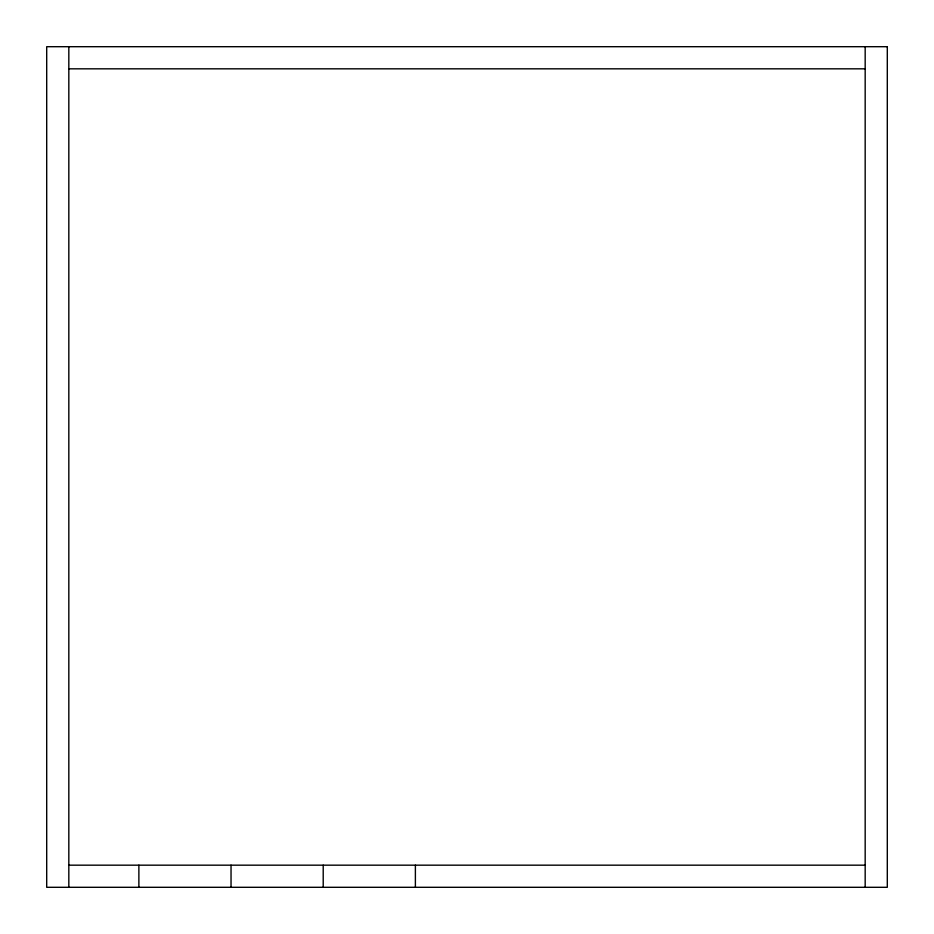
<?xml version="1.0" encoding="UTF-8"?>
<svg xmlns="http://www.w3.org/2000/svg" width="934" height="934" viewBox="0 0 934 934"><rect width="100%" height="100%" fill="white"/><g stroke="black" fill="none" stroke-linecap="round" stroke-linejoin="round"><path stroke-width="1.4" d="M68.824 68.824L865.176 68.824M68.824 865.176L865.176 865.176M865.176 46.7L865.176 887.3M415.385 865.176L415.385 887.3M323.211 865.176L323.211 887.3M231.037 865.176L231.037 887.3M138.874 865.176L138.874 887.3M68.824 46.7L68.824 887.3M887.3 46.7L46.7 46.7L46.7 887.3L887.3 887.3L887.3 46.7"/></g></svg>
